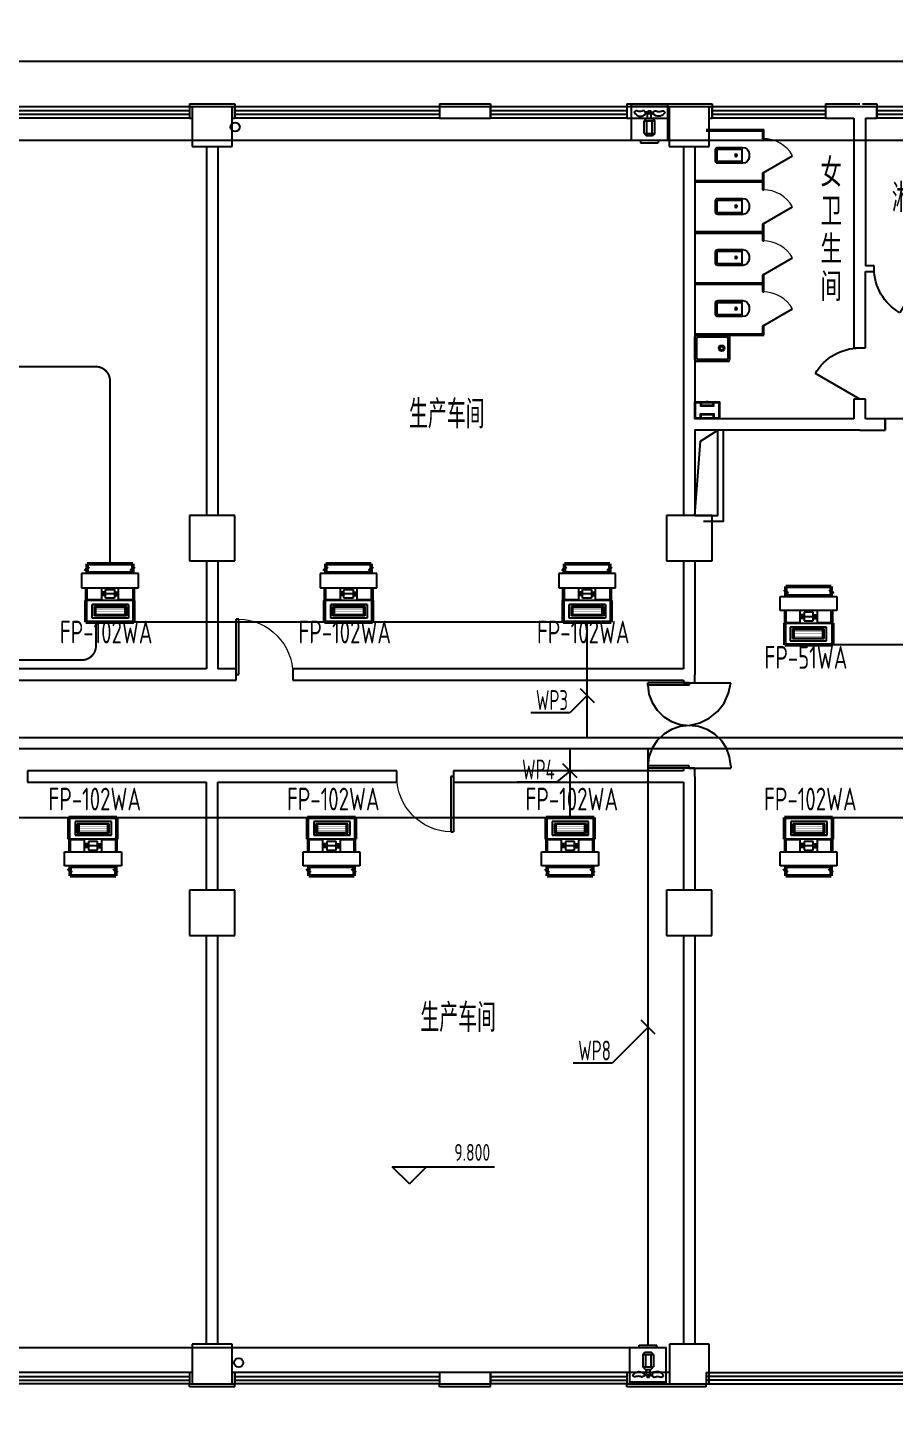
# Model space of a CAD drawing. Extents: x 2166032 to 5302137, y 581493 to 2416206.
# Drawn here: x 2344042 to 2359303, y 1106155 to 1130479 of the extents above; entities that cross this region are included whole.
import ezdxf

# ---------------------------------------------------------------- set-up
doc = ezdxf.new("R2010")
doc.units = 0
doc.header["$LTSCALE"] = 1000
doc.header["$MEASUREMENT"] = 0
doc.linetypes.add('DASH', pattern=[0.35, 0.25, -0.1])
doc.linetypes.add('DASHEDX2', pattern=[1.5, 1, -0.5])
for name, color, linetype in [('3T_WOOD', 21, 'Continuous'), ('ACS_FFG_FK', 7, 'Continuous'), ('CABLETRAY', 4, 'Continuous'), ('COLUMN', 2, 'Continuous'), ('DIM-照明', 3, 'Continuous'), ('DIM_ELEV', 3, 'Continuous'), ('LATRINE', 8, 'Continuous'), ('LVTRY', 8, 'Continuous'), ('PUB_TEXT', 7, 'Continuous'), ('STAIR', 8, 'Continuous'), ('SURFACE', 8, 'Continuous'), ('WALL', 8, 'Continuous'), ('WINDOW', 8, 'Continuous'), ('WIRE-照明', 1, 'Continuous'), ('厨卫', 8, 'Continuous'), ('屋面', 151, 'Continuous'), ('消防', 7, 'Continuous'), ('风机盘管', 7, 'Continuous')]:
    doc.layers.add(name, color=color, linetype=linetype)
doc.layers.add('ACS_KT_SB', color=130, linetype='Continuous', lineweight=13)
doc.layers.add('ACS_SFG_F2', color=6, linetype='Continuous', lineweight=50)
doc.styles.add('_HZTXT', font='！tssdeng.shx', dxfattribs={"width": 0.8, "bigfont": '！tssdchn.shx'})
doc.styles.add('_TCH_DIM', font='tssdeng.shx', dxfattribs={"bigfont": 'tssdchn.shx'})
doc.styles.add('_TEL_DIM', font='@tssdeng.shx', dxfattribs={"width": 0.8, "height": 3.5, "bigfont": '!tssdchn.shx'})
doc.styles.add('DIM_FONT', font='simplex_.ttf', dxfattribs={"width": 0.7})
doc.styles.add('HZ', font='！tssdeng.shx', dxfattribs={"bigfont": '！tssdchn.shx'})
doc.styles.add('TSSD_Dimension', font='Tssdeng.shx', dxfattribs={"width": 0.7, "bigfont": 'tssdchn.shx'})
doc.styles.add('TSSD_REIN', font='tssdeng.shx', dxfattribs={"width": 0.7, "bigfont": 'tssdchn.shx'})
doc.styles.add('zz-0', font='arial.ttf')

# ---------------------------------------------------------------- blocks, each defined once
blk = doc.blocks.new('$lvtry$00000200')
for p, q in [((-140, -40, 0), (-140, -480, 0)), ((-110, -40, 0), (-110, -470, 0)), ((100, 0, 0), (-100, 0, 0)), ((100, -30, 0), (-100, -30, 0)), ((110, -470, 0), (110, -40, 0)), ((140, -480, 0), (140, -40, 0)), ((140, -470, 0), (-140, -470, 0)), ((-30, -590, 0), (30, -590, 0))]:
    blk.add_line(p, q)
blk.add_circle((0, -359, 0), 20)
for centre, radius, start, end in [((-100, -40, 0), 40, 90, 180), ((-100, -40, 0), 10, 90, 180), ((100, -40, 0), 40, 0, 90), ((100, -40, 0), 10, 0, 90), ((-30, -480, 0), 110, 180, 270), ((30, -480, 0), 110, 270, 0)]:
    blk.add_arc(centre, radius, start, end)
blk.add_point((0, 0))
blk = doc.blocks.new('$TCHSYS$APDOOR2D')
blk.add_line((0.5, 0), (0, 0.866))
at = {"lineweight": 13}
blk.add_arc((0.5, 0), 1, 120, 180, dxfattribs=at)
blk = doc.blocks.new('$plan$00001091')
for p, q in [((-275, -410), (-275, -50)), ((-255, -30), (255, -30)), ((275, -50), (275, -410)), ((255, -430), (-255, -430))]:
    blk.add_line(p, q)
for points in [[(-275, 0, 0.414214), (-305, -30, 0.414214)], [(305, -30, 0.414214), (275, 0, 0.414214)], [(-305, -430, 0.414214), (-275, -460, 0.414214)], [(275, -460, 0.414214), (305, -430, 0.414214)]]:
    blk.add_lwpolyline(points, format="xyb")
for points in [[(-275, 0), (275, 0)], [(-305, -430), (-305, -30)], [(305, -30), (305, -430)], [(275, -460), (-275, -460)]]:
    blk.add_lwpolyline(points)
for radius in [50, 32.5]:
    blk.add_circle((165, -230), radius)
for centre, start, end in [((-255, -50), 90, 180), ((255, -50), 0, 90), ((-255, -410), 180, 270), ((255, -410), 270, 360)]:
    blk.add_arc(centre, 20, start, end)
at = {"style": 'zz-0'}
for tag in ['YSIZE', 'XSIZE']:
    blk.add_attdef(tag, (0, 0), '', height=0.5, dxfattribs=at)
blk = doc.blocks.new('cffd')
at = {"layer": '厨卫'}
for p, q in [((288, -44), (300, -44)), ((288, -256), (300, -256))]:
    blk.add_line(p, q, dxfattribs=at)
for points in [[(0, -365), (0, 65), (300, 65), (300, -365)], [(12, -353), (12, 53), (288, 53), (288, -353)]]:
    blk.add_lwpolyline(points, close=True, dxfattribs=at)
for points in [[(12, -272), (82, -272), (82, -29), (12, -29)], [(12, -262), (72, -262), (72, -39), (12, -39)], [(288, -261), (228, -261), (228, -39), (288, -39)], [(288, -251), (238, -251), (238, -49), (288, -49)]]:
    blk.add_lwpolyline(points, dxfattribs=at)
blk.add_lwpolyline([(290, -150, 0, 50, 0), (323, -150, 100, 100, 0)], format="xyseb", dxfattribs=at)
blk = doc.blocks.new('$SB61_1')
for p, q in [((-344, 91), (-380, 54)), ((-380, 54), (-380, -52)), ((-344, 91), (-134, 91)), ((-344, 91), (-344, -89)), ((-344, 43), (-134, 43)), ((-93, 50), (-134, 91)), ((-134, 91), (-134, -89)), ((-93, 50), (-93, -47)), ((-93, 32), (-10, 32)), ((-10, 66), (-10, -64)), ((-10, 66), (10, 66)), ((10, 16), (10, 66)), ((-344, -89), (-380, -52)), ((-344, -45), (-134, -45)), ((-344, -89), (-134, -89)), ((-93, -47), (-134, -89)), ((-93, -27), (-10, -27)), ((-10, -64), (10, -64)), ((10, -16), (10, -64))]:
    blk.add_line(p, q)
for points in [[(27, 198, 0.411372), (11, 254, 0.494273), (-35, 83, 0.741953), (33, 105, 0.098181), (27, 124, -0.171786), (27, 198)], [(31, -198, -0.313475), (12, -256, -0.472676), (-35, -80, -0.748081), (34, -102, -0.098181), (28, -121, 0.171786), (28, -196)]]:
    blk.add_lwpolyline(points, format="xyb")
blk.add_lwpolyline([(10, 16), (34, 16), (34, -16), (10, -16)], close=True)
for tag, p, height, style, width, flags in [('UNIT', (0, 0), 0.001, 'HZ', 0.7, 1), ('WHAT', (0, 0), 0.001, 'HZ', 0.7, 1), ('SPEC', (0, 0), 0.001, 'HZ', 0.7, 1), ('YSIZE', (34, -16), 0.15, 'DIM_FONT', 0.8, 9), ('XSIZE', (34, -16), 0.15, 'DIM_FONT', 0.8, 9)]:
    blk.add_attdef(tag, p, '', height=height, dxfattribs=dict(style=style, width=width, flags=flags))
blk = doc.blocks.new('A$C54D307B5')
at = {"layer": '消防'}
for p, q in [((0, -300), (0, 300)), ((0, 300), (640, 300)), ((165, 345), (475, 345)), ((165, 300), (165, 345)), ((475, 300), (475, 345)), ((640, -300), (640, 300)), ((0, -340), (0, -300)), ((0, -300), (640, -300)), ((0, -340), (640, -340)), ((640, -340), (640, -300))]:
    blk.add_line(p, q, dxfattribs=at)
at = {"layer": '风机盘管', "xscale": -1.057367996545509, "yscale": 1.057367996545509, "zscale": 1.0573679886336, "rotation": 90}
blk.add_blockref('$SB61_1', (321, -183), dxfattribs=at)
blk = doc.blocks.new('H-DTDFFS-20')
for p, q in [((-0.5, 0.5), (0.5, 0.5)), ((-0.5, -0.5), (-0.5, 0.5)), ((0.5, 0.5), (-0.5, 0.5)), ((0.5, 0.5), (0.5, -0.5)), ((-0.44, -0.34), (-0.44, 0.34)), ((-0.44, 0.34), (0.44, 0.34)), ((-0.4, 0.3), (0.4, 0.3)), ((-0.4, -0.3), (-0.4, 0.3)), ((0.4, 0.3), (0.4, -0.3)), ((0.44, 0.34), (0.44, -0.34)), ((0.44, -0.34), (-0.44, -0.34)), ((0.4, -0.3), (-0.4, -0.3)), ((0.5, -0.5), (-0.5, -0.5))]:
    blk.add_line(p, q)
at = {"const_width": 0.01}
for points in [[(-0.4, 0.162), (0.4, 0.162)], [(-0.4, 0), (0.4, 0)], [(-0.4, -0.162), (0.4, -0.162)]]:
    blk.add_lwpolyline(points, dxfattribs=at)
blk = doc.blocks.new('$DorLib2D$00000141')
at = {"color": 0}
for points in [[(-0.5, 0), (-0.5, 0.487)], [(-0.475, 0.487), (-0.5, 0.487)], [(-0.475, 0), (-0.475, 0.487)], [(-0.369, 0.473), (-0.475, 0.487)], [(0.475, 0.487), (0.369, 0.473)], [(0.475, 0), (0.475, 0.487)], [(0.475, 0.487), (0.5, 0.487)], [(0.5, 0), (0.5, 0.487)], [(-0.268, 0.435), (-0.369, 0.473)], [(-0.178, 0.377), (-0.268, 0.435)], [(-0.103, 0.3), (-0.178, 0.377)], [(0.178, 0.377), (0.103, 0.3)], [(0.268, 0.435), (0.178, 0.377)], [(0.369, 0.473), (0.268, 0.435)], [(-0.047, 0.208), (-0.103, 0.3)], [(-0.012, 0.107), (-0.047, 0.208)], [(0.047, 0.208), (0.012, 0.107)], [(0.103, 0.3), (0.047, 0.208)], [(0, 0), (-0.012, 0.107)], [(-0.012, -0.107), (0, 0)], [(0.012, 0.107), (0, 0)], [(-0.5, 0), (-0.475, 0)], [(0.5, 0), (0.475, 0)]]:
    blk.add_lwpolyline(points, dxfattribs=at)
at = {"color": 0, "linetype": 'DASHEDX2'}
for points in [[(0, 0), (0.03, -0.122), (0.086, -0.234), (0.165, -0.331), (0.264, -0.408), (0.378, -0.461), (0.5, -0.488)], [(-0.5, 0), (-0.5, -0.488)], [(-0.047, -0.208), (-0.012, -0.107)], [(0.5, 0), (0.5, -0.488)], [(-0.178, -0.377), (-0.103, -0.3)], [(-0.103, -0.3), (-0.047, -0.208)], [(-0.475, -0.487), (-0.369, -0.473)], [(-0.369, -0.473), (-0.268, -0.435)], [(-0.268, -0.435), (-0.178, -0.377)], [(-0.475, -0.488), (-0.5, -0.488)]]:
    blk.add_lwpolyline(points, dxfattribs=at)
blk = doc.blocks.new('$TCHSYS$WIN2D')
for p, q in [((-0.5, 0.5), (0.5, 0.5)), ((-0.5, 0.5), (-0.5, -0.5)), ((0.5, 0.5), (0.5, -0.5)), ((0.5, 0.16667), (-0.5, 0.16667)), ((0.5, -0.16667), (-0.5, -0.16667)), ((-0.5, -0.5), (0.5, -0.5))]:
    blk.add_line(p, q)
blk = doc.blocks.new('$TCHSYS$DOOR2D')
for p, q in [((0.45, 0.975), (0.5, 0.975)), ((0.45, 0), (0.45, 0.975)), ((0.5, 0), (0.5, 0.975)), ((0.5, 0), (0.45, 0))]:
    blk.add_line(p, q)
at = {"lineweight": 13}
blk.add_arc((0.475, 0), 0.975, 91.4693, 180, dxfattribs=at)
blk = doc.blocks.new('$DorLib2D$00000214')
at = {"color": 0}
blk.add_line((0.5, 0), (0, 0.866), dxfattribs=at)
blk.add_arc((0.5, 0), 1, 120, 180, dxfattribs=at)

msp = doc.modelspace()

# ---------------------------------------------------------------- linework, layer by layer
at = {"color": 0}
for p, q in [((2345921.8, 1120885.1), (2345061.8, 1120885.1)), ((2345091.8, 1120860.1), (2345091.8, 1120885.1)), ((2345891.8, 1120860.1), (2345891.8, 1120885.1)), ((2350121.8, 1120885.1), (2349261.8, 1120885.1)), ((2349291.8, 1120860.1), (2349291.8, 1120885.1)), ((2350091.8, 1120860.1), (2350091.8, 1120885.1)), ((2354321.8, 1120885.1), (2353461.8, 1120885.1)), ((2353491.8, 1120860.1), (2353491.8, 1120885.1)), ((2354291.8, 1120860.1), (2354291.8, 1120885.1)), ((2345991.8, 1120860.1), (2344991.8, 1120860.1)), ((2344991.8, 1120860.1), (2344991.8, 1120610.1)), ((2345991.8, 1120610.1), (2345991.8, 1120860.1)), ((2350191.8, 1120860.1), (2349191.8, 1120860.1)), ((2349191.8, 1120860.1), (2349191.8, 1120610.1)), ((2350191.8, 1120610.1), (2350191.8, 1120860.1)), ((2354391.8, 1120860.1), (2353391.8, 1120860.1)), ((2353391.8, 1120860.1), (2353391.8, 1120610.1)), ((2354391.8, 1120610.1), (2354391.8, 1120860.1)), ((2344991.8, 1120610.1), (2345991.8, 1120610.1)), ((2345066.8, 1120385.1), (2345066.8, 1120610.1)), ((2345916.8, 1120385.1), (2345066.8, 1120385.1)), ((2345091.8, 1120397.6), (2345091.8, 1120610.1)), ((2345341.8, 1120397.6), (2345091.8, 1120397.6)), ((2345341.8, 1120610.1), (2345341.8, 1120397.6)), ((2345411.8, 1120535.1), (2345341.8, 1120535.1)), ((2345641.8, 1120503.8), (2345341.8, 1120503.8)), ((2345411.8, 1120472.6), (2345341.8, 1120472.6)), ((2345411.8, 1120428.8), (2345411.8, 1120578.8)), ((2345411.8, 1120578.8), (2345571.8, 1120578.8)), ((2345571.8, 1120428.8), (2345411.8, 1120428.8)), ((2345571.8, 1120578.8), (2345571.8, 1120428.8)), ((2345571.8, 1120535.1), (2345641.8, 1120535.1)), ((2345571.8, 1120472.6), (2345641.8, 1120472.6)), ((2345641.8, 1120397.6), (2345641.8, 1120610.1)), ((2345891.8, 1120397.6), (2345641.8, 1120397.6)), ((2345891.8, 1120610.1), (2345891.8, 1120397.6)), ((2345916.8, 1120610.1), (2345916.8, 1120385.1)), ((2349191.8, 1120610.1), (2350191.8, 1120610.1)), ((2349266.8, 1120385.1), (2349266.8, 1120610.1)), ((2350116.8, 1120385.1), (2349266.8, 1120385.1)), ((2349291.8, 1120397.6), (2349291.8, 1120610.1)), ((2349541.8, 1120397.6), (2349291.8, 1120397.6)), ((2349541.8, 1120610.1), (2349541.8, 1120397.6)), ((2349611.8, 1120535.1), (2349541.8, 1120535.1)), ((2349841.8, 1120503.8), (2349541.8, 1120503.8)), ((2349611.8, 1120472.6), (2349541.8, 1120472.6)), ((2349611.8, 1120428.8), (2349611.8, 1120578.8)), ((2349611.8, 1120578.8), (2349771.8, 1120578.8)), ((2349771.8, 1120428.8), (2349611.8, 1120428.8)), ((2349771.8, 1120578.8), (2349771.8, 1120428.8)), ((2349771.8, 1120535.1), (2349841.8, 1120535.1)), ((2349771.8, 1120472.6), (2349841.8, 1120472.6)), ((2349841.8, 1120397.6), (2349841.8, 1120610.1)), ((2350091.8, 1120397.6), (2349841.8, 1120397.6)), ((2350091.8, 1120610.1), (2350091.8, 1120397.6)), ((2350116.8, 1120610.1), (2350116.8, 1120385.1)), ((2353391.8, 1120610.1), (2354391.8, 1120610.1)), ((2353466.8, 1120385.1), (2353466.8, 1120610.1)), ((2354316.8, 1120385.1), (2353466.8, 1120385.1)), ((2353491.8, 1120397.6), (2353491.8, 1120610.1)), ((2353741.8, 1120397.6), (2353491.8, 1120397.6)), ((2353741.8, 1120610.1), (2353741.8, 1120397.6)), ((2353811.8, 1120535.1), (2353741.8, 1120535.1)), ((2354041.8, 1120503.8), (2353741.8, 1120503.8)), ((2353811.8, 1120472.6), (2353741.8, 1120472.6)), ((2353811.8, 1120428.8), (2353811.8, 1120578.8)), ((2353811.8, 1120578.8), (2353971.8, 1120578.8)), ((2353971.8, 1120428.8), (2353811.8, 1120428.8)), ((2353971.8, 1120578.8), (2353971.8, 1120428.8)), ((2353971.8, 1120535.1), (2354041.8, 1120535.1)), ((2353971.8, 1120472.6), (2354041.8, 1120472.6)), ((2354041.8, 1120397.6), (2354041.8, 1120610.1)), ((2354291.8, 1120397.6), (2354041.8, 1120397.6)), ((2354291.8, 1120610.1), (2354291.8, 1120397.6)), ((2354316.8, 1120610.1), (2354316.8, 1120385.1)), ((2357291.8, 1120459.9), (2358291.8, 1120459.9)), ((2357291.8, 1120209.9), (2357291.8, 1120459.9)), ((2357361.8, 1120484.9), (2358221.8, 1120484.9)), ((2357391.8, 1120459.9), (2357391.8, 1120484.9)), ((2358191.8, 1120459.9), (2358191.8, 1120484.9)), ((2358291.8, 1120459.9), (2358291.8, 1120209.9)), ((2358291.8, 1120209.9), (2357291.8, 1120209.9)), ((2357366.8, 1120209.9), (2357366.8, 1119984.9)), ((2357391.8, 1120209.9), (2357391.8, 1119997.4)), ((2357641.8, 1119997.4), (2357641.8, 1120209.9)), ((2357711.8, 1120178.6), (2357711.8, 1120028.6)), ((2357871.8, 1120178.6), (2357711.8, 1120178.6)), ((2357871.8, 1120028.6), (2357871.8, 1120178.6)), ((2357941.8, 1120209.9), (2357941.8, 1119997.4)), ((2358191.8, 1119997.4), (2358191.8, 1120209.9)), ((2358216.8, 1119984.9), (2358216.8, 1120209.9)), ((2357366.8, 1119984.9), (2358216.8, 1119984.9)), ((2357391.8, 1119997.4), (2357641.8, 1119997.4)), ((2357711.8, 1120134.9), (2357641.8, 1120134.9)), ((2357641.8, 1120103.6), (2357941.8, 1120103.6)), ((2357711.8, 1120072.4), (2357641.8, 1120072.4)), ((2357711.8, 1120028.6), (2357871.8, 1120028.6)), ((2357871.8, 1120134.9), (2357941.8, 1120134.9)), ((2357871.8, 1120072.4), (2357941.8, 1120072.4)), ((2357941.8, 1119997.4), (2358191.8, 1119997.4)), ((2345616.8, 1116185.1), (2344766.8, 1116185.1)), ((2344766.8, 1116185.1), (2344766.8, 1115960.1)), ((2345041.8, 1116172.6), (2344791.8, 1116172.6)), ((2344791.8, 1116172.6), (2344791.8, 1115960.1)), ((2345041.8, 1115960.1), (2345041.8, 1116172.6)), ((2345111.8, 1116097.6), (2345041.8, 1116097.6)), ((2345341.8, 1116066.3), (2345041.8, 1116066.3)), ((2345111.8, 1116035.1), (2345041.8, 1116035.1)), ((2345111.8, 1116141.3), (2345111.8, 1115991.3)), ((2345271.8, 1116141.3), (2345111.8, 1116141.3)), ((2345271.8, 1115991.3), (2345271.8, 1116141.3)), ((2345271.8, 1116097.6), (2345341.8, 1116097.6)), ((2345271.8, 1116035.1), (2345341.8, 1116035.1)), ((2345591.8, 1116172.6), (2345341.8, 1116172.6)), ((2345341.8, 1116172.6), (2345341.8, 1115960.1)), ((2345591.8, 1115960.1), (2345591.8, 1116172.6)), ((2345616.8, 1115960.1), (2345616.8, 1116185.1)), ((2349816.8, 1116185.1), (2348966.8, 1116185.1)), ((2348966.8, 1116185.1), (2348966.8, 1115960.1)), ((2349241.8, 1116172.6), (2348991.8, 1116172.6)), ((2348991.8, 1116172.6), (2348991.8, 1115960.1)), ((2349241.8, 1115960.1), (2349241.8, 1116172.6)), ((2349311.8, 1116097.6), (2349241.8, 1116097.6)), ((2349541.8, 1116066.3), (2349241.8, 1116066.3)), ((2349311.8, 1116035.1), (2349241.8, 1116035.1)), ((2349311.8, 1116141.3), (2349311.8, 1115991.3)), ((2349471.8, 1116141.3), (2349311.8, 1116141.3)), ((2349471.8, 1115991.3), (2349471.8, 1116141.3)), ((2349471.8, 1116097.6), (2349541.8, 1116097.6)), ((2349471.8, 1116035.1), (2349541.8, 1116035.1)), ((2349791.8, 1116172.6), (2349541.8, 1116172.6)), ((2349541.8, 1116172.6), (2349541.8, 1115960.1)), ((2349791.8, 1115960.1), (2349791.8, 1116172.6)), ((2349816.8, 1115960.1), (2349816.8, 1116185.1)), ((2354016.8, 1116185.1), (2353166.8, 1116185.1)), ((2353166.8, 1116185.1), (2353166.8, 1115960.1)), ((2353441.8, 1116172.6), (2353191.8, 1116172.6)), ((2353191.8, 1116172.6), (2353191.8, 1115960.1)), ((2353441.8, 1115960.1), (2353441.8, 1116172.6)), ((2353511.8, 1116097.6), (2353441.8, 1116097.6)), ((2353741.8, 1116066.3), (2353441.8, 1116066.3)), ((2353511.8, 1116035.1), (2353441.8, 1116035.1)), ((2353511.8, 1116141.3), (2353511.8, 1115991.3)), ((2353671.8, 1116141.3), (2353511.8, 1116141.3)), ((2353671.8, 1115991.3), (2353671.8, 1116141.3)), ((2353671.8, 1116097.6), (2353741.8, 1116097.6)), ((2353671.8, 1116035.1), (2353741.8, 1116035.1)), ((2353991.8, 1116172.6), (2353741.8, 1116172.6)), ((2353741.8, 1116172.6), (2353741.8, 1115960.1)), ((2353991.8, 1115960.1), (2353991.8, 1116172.6)), ((2354016.8, 1115960.1), (2354016.8, 1116185.1)), ((2358216.8, 1116184.9), (2357366.8, 1116184.9)), ((2357366.8, 1116184.9), (2357366.8, 1115959.9)), ((2357641.8, 1116172.4), (2357391.8, 1116172.4)), ((2357391.8, 1116172.4), (2357391.8, 1115959.9)), ((2357641.8, 1115959.9), (2357641.8, 1116172.4)), ((2357711.8, 1116097.4), (2357641.8, 1116097.4)), ((2357941.8, 1116066.1), (2357641.8, 1116066.1)), ((2357711.8, 1116034.9), (2357641.8, 1116034.9)), ((2357711.8, 1116141.1), (2357711.8, 1115991.1)), ((2357871.8, 1116141.1), (2357711.8, 1116141.1)), ((2357871.8, 1115991.1), (2357871.8, 1116141.1)), ((2357871.8, 1116097.4), (2357941.8, 1116097.4)), ((2357871.8, 1116034.9), (2357941.8, 1116034.9)), ((2358191.8, 1116172.4), (2357941.8, 1116172.4)), ((2357941.8, 1116172.4), (2357941.8, 1115959.9)), ((2358191.8, 1115959.9), (2358191.8, 1116172.4)), ((2358216.8, 1115959.9), (2358216.8, 1116184.9)), ((2344691.8, 1115960.1), (2345691.8, 1115960.1)), ((2344691.8, 1115710.1), (2344691.8, 1115960.1)), ((2345111.8, 1115991.3), (2345271.8, 1115991.3)), ((2345691.8, 1115960.1), (2345691.8, 1115710.1)), ((2348891.8, 1115960.1), (2349891.8, 1115960.1)), ((2348891.8, 1115710.1), (2348891.8, 1115960.1)), ((2349311.8, 1115991.3), (2349471.8, 1115991.3)), ((2349891.8, 1115960.1), (2349891.8, 1115710.1)), ((2353091.8, 1115960.1), (2354091.8, 1115960.1)), ((2353091.8, 1115710.1), (2353091.8, 1115960.1)), ((2353511.8, 1115991.3), (2353671.8, 1115991.3)), ((2354091.8, 1115960.1), (2354091.8, 1115710.1)), ((2357291.8, 1115959.9), (2358291.8, 1115959.9)), ((2357291.8, 1115709.9), (2357291.8, 1115959.9)), ((2357711.8, 1115991.1), (2357871.8, 1115991.1)), ((2358291.8, 1115959.9), (2358291.8, 1115709.9)), ((2345691.8, 1115710.1), (2344691.8, 1115710.1)), ((2345621.8, 1115685.1), (2344761.8, 1115685.1)), ((2344791.8, 1115710.1), (2344791.8, 1115685.1)), ((2345591.8, 1115710.1), (2345591.8, 1115685.1)), ((2349891.8, 1115710.1), (2348891.8, 1115710.1)), ((2349821.8, 1115685.1), (2348961.8, 1115685.1)), ((2348991.8, 1115710.1), (2348991.8, 1115685.1)), ((2349791.8, 1115710.1), (2349791.8, 1115685.1)), ((2354091.8, 1115710.1), (2353091.8, 1115710.1)), ((2354021.8, 1115685.1), (2353161.8, 1115685.1)), ((2353191.8, 1115710.1), (2353191.8, 1115685.1)), ((2353991.8, 1115710.1), (2353991.8, 1115685.1)), ((2358291.8, 1115709.9), (2357291.8, 1115709.9)), ((2358221.8, 1115684.9), (2357361.8, 1115684.9)), ((2357391.8, 1115709.9), (2357391.8, 1115684.9)), ((2358191.8, 1115709.9), (2358191.8, 1115684.9))]:
    msp.add_line(p, q, dxfattribs=at)
msp.add_circle((2604640.5, 1020101.3), 438608.5)
at = {"layer": '3T_WOOD'}
msp.add_lwpolyline([(2355791.8, 1121885.1), (2355890.1, 1123196.6), (2356191.8, 1123385.1)], dxfattribs=at)
at = {"layer": 'ACS_SFG_F2'}
for p, q in [((2345057.2, 1120906.3), (2345115.2, 1120983.4)), ((2345091.8, 1120930.9), (2345057.2, 1120906.3)), ((2345891.8, 1121035.1), (2345091.8, 1121035.1)), ((2345092.3, 1120972.9), (2345091.8, 1121035.1)), ((2345091.8, 1120885.1), (2345091.8, 1120930.9)), ((2345115.2, 1120983.4), (2345092.3, 1120972.9)), ((2345857.2, 1120906.3), (2345915.2, 1120983.4)), ((2345891.8, 1120930.9), (2345857.2, 1120906.3)), ((2345892.3, 1120972.9), (2345891.8, 1121035.1)), ((2345891.8, 1120885.1), (2345891.8, 1120930.9)), ((2345915.2, 1120983.4), (2345892.3, 1120972.9)), ((2349257.2, 1120906.3), (2349315.2, 1120983.4)), ((2349291.8, 1120930.9), (2349257.2, 1120906.3)), ((2350091.8, 1121035.1), (2349291.8, 1121035.1)), ((2349292.3, 1120972.9), (2349291.8, 1121035.1)), ((2349291.8, 1120885.1), (2349291.8, 1120930.9)), ((2349315.2, 1120983.4), (2349292.3, 1120972.9)), ((2350057.2, 1120906.3), (2350115.2, 1120983.4)), ((2350091.8, 1120930.9), (2350057.2, 1120906.3)), ((2350092.3, 1120972.9), (2350091.8, 1121035.1)), ((2350091.8, 1120885.1), (2350091.8, 1120930.9)), ((2350115.2, 1120983.4), (2350092.3, 1120972.9)), ((2353457.2, 1120906.3), (2353515.2, 1120983.4)), ((2353491.8, 1120930.9), (2353457.2, 1120906.3)), ((2354291.8, 1121035.1), (2353491.8, 1121035.1)), ((2353492.3, 1120972.9), (2353491.8, 1121035.1)), ((2353491.8, 1120885.1), (2353491.8, 1120930.9)), ((2353515.2, 1120983.4), (2353492.3, 1120972.9)), ((2354257.2, 1120906.3), (2354315.2, 1120983.4)), ((2354291.8, 1120930.9), (2354257.2, 1120906.3)), ((2354292.3, 1120972.9), (2354291.8, 1121035.1)), ((2354291.8, 1120885.1), (2354291.8, 1120930.9)), ((2354315.2, 1120983.4), (2354292.3, 1120972.9)), ((2357391.2, 1120572.7), (2357391.8, 1120634.9)), ((2358191.8, 1120634.9), (2357391.8, 1120634.9)), ((2358191.2, 1120572.7), (2358191.8, 1120634.9)), ((2345069.2, 1120006.8), (2345069.2, 1120385.1)), ((2345914.3, 1120006.8), (2345914.3, 1120385.1)), ((2349269.2, 1120006.8), (2349269.2, 1120385.1)), ((2350114.3, 1120006.8), (2350114.3, 1120385.1)), ((2353469.2, 1120006.8), (2353469.2, 1120385.1)), ((2354314.3, 1120006.8), (2354314.3, 1120385.1)), ((2357426.3, 1120506.1), (2357368.4, 1120583.2)), ((2357368.4, 1120583.2), (2357391.2, 1120572.7)), ((2357391.8, 1120484.9), (2357391.8, 1120530.7)), ((2357391.8, 1120530.7), (2357426.3, 1120506.1)), ((2358226.3, 1120506.1), (2358168.4, 1120583.2)), ((2358168.4, 1120583.2), (2358191.2, 1120572.7)), ((2358191.8, 1120484.9), (2358191.8, 1120530.7)), ((2358191.8, 1120530.7), (2358226.3, 1120506.1)), ((2345914.3, 1120006.8), (2345069.2, 1120006.8)), ((2350114.3, 1120006.8), (2349269.2, 1120006.8)), ((2354314.3, 1120006.8), (2353469.2, 1120006.8)), ((2357371.7, 1119606.5), (2357371.7, 1119984.9)), ((2358216.8, 1119606.5), (2358216.8, 1119984.9)), ((2357371.7, 1119606.5), (2358216.8, 1119606.6)), ((2345614.3, 1116563.4), (2344769.2, 1116563.4)), ((2344769.2, 1116563.4), (2344769.2, 1116185.1)), ((2345614.3, 1116563.4), (2345614.3, 1116185.1)), ((2349814.3, 1116563.4), (2348969.2, 1116563.4)), ((2348969.2, 1116563.4), (2348969.2, 1116185.1)), ((2349814.3, 1116563.4), (2349814.3, 1116185.1)), ((2354014.3, 1116563.4), (2353169.2, 1116563.4)), ((2353169.2, 1116563.4), (2353169.2, 1116185.1)), ((2354014.3, 1116563.4), (2354014.3, 1116185.1)), ((2358214.3, 1116563.2), (2357369.2, 1116563.2)), ((2357369.2, 1116563.2), (2357369.2, 1116184.9)), ((2358214.3, 1116563.2), (2358214.3, 1116184.9)), ((2344791.8, 1115639.2), (2344757.2, 1115663.9)), ((2344757.2, 1115663.9), (2344815.2, 1115586.7)), ((2344791.8, 1115685.1), (2344791.8, 1115639.2)), ((2344792.3, 1115597.2), (2344791.8, 1115535.1)), ((2345591.8, 1115535.1), (2344791.8, 1115535.1)), ((2344815.2, 1115586.7), (2344792.3, 1115597.2)), ((2345591.8, 1115639.2), (2345557.2, 1115663.9)), ((2345557.2, 1115663.9), (2345615.2, 1115586.7)), ((2345591.8, 1115685.1), (2345591.8, 1115639.2)), ((2345592.3, 1115597.2), (2345591.8, 1115535.1)), ((2345615.2, 1115586.7), (2345592.3, 1115597.2)), ((2348991.8, 1115639.2), (2348957.2, 1115663.9)), ((2348957.2, 1115663.9), (2349015.2, 1115586.7)), ((2348991.8, 1115685.1), (2348991.8, 1115639.2)), ((2348992.3, 1115597.2), (2348991.8, 1115535.1)), ((2349791.8, 1115535.1), (2348991.8, 1115535.1)), ((2349015.2, 1115586.7), (2348992.3, 1115597.2)), ((2349791.8, 1115639.2), (2349757.2, 1115663.9)), ((2349757.2, 1115663.9), (2349815.2, 1115586.7)), ((2349791.8, 1115685.1), (2349791.8, 1115639.2)), ((2349792.3, 1115597.2), (2349791.8, 1115535.1)), ((2349815.2, 1115586.7), (2349792.3, 1115597.2)), ((2353191.8, 1115639.2), (2353157.2, 1115663.9)), ((2353157.2, 1115663.9), (2353215.2, 1115586.7)), ((2353191.8, 1115685.1), (2353191.8, 1115639.2)), ((2353192.3, 1115597.2), (2353191.8, 1115535.1)), ((2353991.8, 1115535.1), (2353191.8, 1115535.1)), ((2353215.2, 1115586.7), (2353192.3, 1115597.2)), ((2353991.8, 1115639.2), (2353957.2, 1115663.9)), ((2353957.2, 1115663.9), (2354015.2, 1115586.7)), ((2353991.8, 1115685.1), (2353991.8, 1115639.2)), ((2353992.3, 1115597.2), (2353991.8, 1115535.1)), ((2354015.2, 1115586.7), (2353992.3, 1115597.2)), ((2357391.8, 1115639), (2357357.2, 1115663.7)), ((2357357.2, 1115663.7), (2357415.2, 1115586.5)), ((2357391.8, 1115684.9), (2357391.8, 1115639)), ((2357392.3, 1115597.1), (2357391.8, 1115534.9)), ((2358191.8, 1115534.9), (2357391.8, 1115534.9)), ((2357415.2, 1115586.5), (2357392.3, 1115597.1)), ((2358191.8, 1115639), (2358157.2, 1115663.7)), ((2358157.2, 1115663.7), (2358215.2, 1115586.5)), ((2358191.8, 1115684.9), (2358191.8, 1115639)), ((2358192.3, 1115597.1), (2358191.8, 1115534.9)), ((2358215.2, 1115586.5), (2358192.3, 1115597.1))]:
    msp.add_line(p, q, dxfattribs=at)
at = {"layer": 'CABLETRAY'}
for p, q in [((2341639.1, 1117972.1), (2378205.9, 1117972.1)), ((2378205.9, 1117772.1), (2341639.1, 1117772.1))]:
    msp.add_line(p, q, dxfattribs=at)
at = {"layer": 'COLUMN'}
for p, q in [((2347640.2, 1129085.1), (2346940.2, 1129085.1)), ((2346940.2, 1129085.1), (2346940.2, 1128385.1)), ((2347640.2, 1128385.1), (2347640.2, 1129085.1)), ((2356040.2, 1129085.1), (2355340.2, 1129085.1)), ((2355340.2, 1129085.1), (2355340.2, 1128385.1)), ((2356040.2, 1128385.1), (2356040.2, 1129085.1)), ((2346940.2, 1128385.1), (2347640.2, 1128385.1)), ((2355340.2, 1128385.1), (2356040.2, 1128385.1)), ((2347691.8, 1121885.1), (2346891.8, 1121885.1)), ((2346891.8, 1121885.1), (2346891.8, 1121085.1)), ((2347691.8, 1121085.1), (2347691.8, 1121885.1)), ((2356091.8, 1121885.1), (2355291.8, 1121885.1)), ((2355291.8, 1121885.1), (2355291.8, 1121085.1)), ((2356091.8, 1121085.1), (2356091.8, 1121885.1)), ((2346891.8, 1121085.1), (2347691.8, 1121085.1)), ((2355291.8, 1121085.1), (2356091.8, 1121085.1)), ((2347690.2, 1115285.1), (2346890.2, 1115285.1)), ((2346890.2, 1115285.1), (2346890.2, 1114485.1)), ((2347690.2, 1114485.1), (2347690.2, 1115285.1)), ((2356090.2, 1115285.1), (2355290.2, 1115285.1)), ((2355290.2, 1115285.1), (2355290.2, 1114485.1)), ((2356090.2, 1114485.1), (2356090.2, 1115285.1)), ((2346890.2, 1114485.1), (2347690.2, 1114485.1)), ((2355290.2, 1114485.1), (2356090.2, 1114485.1)), ((2347641.5, 1107285.2), (2346941.5, 1107285.2)), ((2346941.5, 1107285.2), (2346941.5, 1106585.2)), ((2347641.5, 1106585.2), (2347641.5, 1107285.2)), ((2356041.5, 1107285.2), (2355341.5, 1107285.2)), ((2355341.5, 1107285.2), (2355341.5, 1106585.2)), ((2356041.5, 1106585.2), (2356041.5, 1107285.2)), ((2346941.5, 1106585.2), (2347641.5, 1106585.2)), ((2355341.5, 1106585.2), (2356041.5, 1106585.2))]:
    msp.add_line(p, q, dxfattribs=at)
at = {"layer": 'DIM-照明'}
for p, q in [((2353768, 1118836.5), (2354015.5, 1118589)), ((2353715.5, 1117261.3), (2353468, 1117508.8)), ((2355090.2, 1112745.5), (2354842.7, 1112993))]:
    msp.add_line(p, q, dxfattribs=at)
for points in [[(2353891.8, 1118712.7), (2353587, 1118407.9)], [(2353587, 1118407.9), (2352903.7, 1118407.9)], [(2353591.8, 1117385.1), (2353352, 1117185.1)], [(2353352, 1117185.1), (2352660, 1117185.1)], [(2354966.5, 1112869.3), (2354331.5, 1112234.3)], [(2354331.5, 1112234.3), (2353648.2, 1112234.3)]]:
    msp.add_lwpolyline(points, dxfattribs=at)
at = {"layer": 'DIM_ELEV'}
for p, q in [((2350762.5, 1110110.6), (2350462.5, 1110410.6)), ((2350462.5, 1110410.6), (2352262.5, 1110410.6)), ((2350762.5, 1110110.6), (2351062.5, 1110410.6))]:
    msp.add_line(p, q, dxfattribs=at)
at = {"layer": 'LATRINE'}
for p, q in [((2355991.8, 1128685.1), (2357004.3, 1128685.1)), ((2355991.8, 1128660.1), (2356979.3, 1128660.1)), ((2356979.3, 1128660.1), (2356979.3, 1128522.6)), ((2357004.3, 1128522.6), (2357004.3, 1128685.1)), ((2356979.3, 1128522.6), (2357004.3, 1128522.6)), ((2357004.3, 1127922.6), (2356979.3, 1127922.6)), ((2356979.3, 1127922.6), (2356979.3, 1127785.1)), ((2357004.3, 1127772.6), (2357004.3, 1127922.6)), ((2355791.8, 1127785.1), (2356979.3, 1127785.1)), ((2355791.8, 1127760.1), (2356979.3, 1127760.1)), ((2356979.3, 1127760.1), (2356979.3, 1127622.6)), ((2357004.3, 1127622.6), (2357004.3, 1127772.6)), ((2356979.3, 1127622.6), (2357004.3, 1127622.6)), ((2357004.3, 1127022.6), (2356979.3, 1127022.6)), ((2356979.3, 1127022.6), (2356979.3, 1126885.1)), ((2357004.3, 1126872.6), (2357004.3, 1127022.6)), ((2355791.8, 1126885.1), (2356979.3, 1126885.1)), ((2355791.8, 1126860.1), (2356979.3, 1126860.1)), ((2356979.3, 1126860.1), (2356979.3, 1126722.6)), ((2356979.3, 1126722.6), (2357004.3, 1126722.6)), ((2357004.3, 1126722.6), (2357004.3, 1126872.6)), ((2355791.8, 1125985.1), (2356979.3, 1125985.1)), ((2357004.3, 1126122.6), (2356979.3, 1126122.6)), ((2356979.3, 1126122.6), (2356979.3, 1125985.1)), ((2357004.3, 1125972.6), (2357004.3, 1126122.6)), ((2355791.8, 1125960.1), (2356979.3, 1125960.1)), ((2356979.3, 1125960.1), (2356979.3, 1125822.6)), ((2356979.3, 1125822.6), (2357004.3, 1125822.6)), ((2357004.3, 1125822.6), (2357004.3, 1125972.6)), ((2355791.8, 1125085.1), (2356979.3, 1125085.1)), ((2355791.8, 1125060.1), (2357004.3, 1125060.1)), ((2357004.3, 1125222.6), (2356979.3, 1125222.6)), ((2356979.3, 1125222.6), (2356979.3, 1125085.1)), ((2357004.3, 1125060.1), (2357004.3, 1125222.6))]:
    msp.add_line(p, q, dxfattribs=at)
at = {"layer": 'STAIR'}
msp.add_line((2336191.8, 1129885.1), (2380591.8, 1129885.1), dxfattribs=at)
at = {"layer": 'SURFACE'}
for p, q in [((2346891.8, 1129135.1), (2346891.8, 1129085.1)), ((2346891.8, 1129135.1), (2347291.8, 1129135.1)), ((2347291.8, 1129135.1), (2347691.8, 1129135.1)), ((2347691.8, 1129135.1), (2347691.8, 1129085.1)), ((2351291.8, 1129135.1), (2351291.8, 1129085.1)), ((2351291.8, 1129135.1), (2352191.8, 1129135.1)), ((2352191.8, 1129135.1), (2352191.8, 1129085.1)), ((2354591.8, 1129135.1), (2354591.8, 1129085.1)), ((2354591.8, 1129135.1), (2355640.2, 1129135.1)), ((2355640.2, 1129135.1), (2356091.8, 1129135.1)), ((2356091.8, 1129135.1), (2356091.8, 1129085.1)), ((2358091.8, 1129135.1), (2358091.8, 1129085.1)), ((2358091.8, 1129135.1), (2358691.8, 1129135.1)), ((2358741.8, 1129135.1), (2358991.3, 1129135.1)), ((2358991.3, 1129135.1), (2358991.3, 1129085.1)), ((2346891.5, 1106535.1), (2346891.5, 1106585.1)), ((2347316.6, 1106535.1), (2346891.5, 1106535.1)), ((2347691.5, 1106535.1), (2347316.6, 1106535.1)), ((2347691.5, 1106535.1), (2347691.5, 1106585.1)), ((2351291.5, 1106535.1), (2351291.5, 1106585.1)), ((2352191.5, 1106535.1), (2351291.5, 1106535.1)), ((2352191.5, 1106535.1), (2352191.5, 1106585.1)), ((2354591.5, 1106535.1), (2354591.5, 1106585.1)), ((2355691.8, 1106535.1), (2354591.5, 1106535.1)), ((2355991.5, 1106535.1), (2355691.8, 1106535.1)), ((2355991.5, 1106535.1), (2355991.5, 1106585.1))]:
    msp.add_line(p, q, dxfattribs=at)
at = {"layer": 'WALL'}
for p, q in [((2346940.2, 1129085.1), (2346891.8, 1129085.1)), ((2346891.8, 1129085.1), (2346891.8, 1128885.1)), ((2347691.8, 1129085.1), (2347640.2, 1129085.1)), ((2347691.8, 1128885.1), (2347691.8, 1129085.1)), ((2352191.8, 1129085.1), (2351291.8, 1129085.1)), ((2351291.8, 1129085.1), (2351291.8, 1128885.1)), ((2352191.8, 1128885.1), (2352191.8, 1129085.1)), ((2355340.2, 1129085.1), (2354591.8, 1129085.1)), ((2354591.8, 1129085.1), (2354591.8, 1128885.1)), ((2356091.8, 1129085.1), (2356040.2, 1129085.1)), ((2356091.8, 1128885.1), (2356091.8, 1129085.1)), ((2358691.8, 1129085.1), (2358091.8, 1129085.1)), ((2358091.8, 1129085.1), (2358091.8, 1128885.1)), ((2358991.3, 1129085.1), (2358691.8, 1129085.1)), ((2358991.3, 1128885.1), (2358991.3, 1129085.1)), ((2346891.8, 1128885.1), (2346940.2, 1128885.1)), ((2347640.2, 1128885.1), (2347691.8, 1128885.1)), ((2351291.8, 1128885.1), (2352191.8, 1128885.1)), ((2354591.8, 1128885.1), (2355340.2, 1128885.1)), ((2356040.2, 1128885.1), (2356091.8, 1128885.1)), ((2358091.8, 1128885.1), (2358591.8, 1128885.1)), ((2358591.8, 1128885.1), (2358591.8, 1126235.1)), ((2358791.8, 1128885.1), (2358791.8, 1126285.1)), ((2358791.8, 1128885.1), (2358991.3, 1128885.1)), ((2347191.8, 1128385.1), (2347191.8, 1121885.1)), ((2347391.8, 1128385.1), (2347391.8, 1121885.1)), ((2355591.8, 1128385.1), (2355591.8, 1123485.1)), ((2355791.8, 1128385.1), (2355791.8, 1123585.1)), ((2358591.8, 1126235.1), (2358591.8, 1124835.1)), ((2358946.4, 1126285.1), (2358791.8, 1126285.1)), ((2358946.4, 1126185.1), (2358946.4, 1126285.1)), ((2358791.8, 1124835.1), (2358791.8, 1126185.1)), ((2358791.8, 1126185.1), (2358946.4, 1126185.1)), ((2358591.8, 1124835.1), (2358791.8, 1124835.1)), ((2358791.8, 1123935.1), (2358591.8, 1123935.1)), ((2358591.8, 1123935.1), (2358591.8, 1123585.1)), ((2358791.8, 1123585.1), (2358791.8, 1123935.1)), ((2358591.8, 1123585.1), (2355791.8, 1123585.1)), ((2359141.8, 1123585.1), (2358791.8, 1123585.1)), ((2359141.8, 1123385.1), (2359141.8, 1123585.1)), ((2355591.8, 1123485.1), (2355591.8, 1121885.1)), ((2358691.8, 1123385.1), (2355791.8, 1123385.1)), ((2355791.8, 1123385.1), (2355791.8, 1121885.1)), ((2358691.8, 1123385.1), (2359141.8, 1123385.1)), ((2347191.8, 1121085.1), (2347191.8, 1119185.1)), ((2347391.8, 1121085.1), (2347391.8, 1119185.1)), ((2355591.8, 1121085.1), (2355591.8, 1119185.1)), ((2355791.8, 1121085.1), (2355791.8, 1119085.1)), ((2347191.8, 1119185.1), (2342941.8, 1119185.1)), ((2347711.8, 1119185.1), (2347391.8, 1119185.1)), ((2347711.8, 1118985.1), (2347711.8, 1119185.1)), ((2355591.8, 1119185.1), (2348711.8, 1119185.1)), ((2348711.8, 1119185.1), (2348711.8, 1118985.1)), ((2342941.8, 1118985.1), (2347291.8, 1118985.1)), ((2347291.8, 1118985.1), (2347711.8, 1118985.1)), ((2348711.8, 1118985.1), (2355591.8, 1118985.1)), ((2355591.8, 1118985.1), (2355591.8, 1118935.1)), ((2355591.8, 1118935.1), (2355791.8, 1118935.1)), ((2355791.8, 1118935.1), (2355791.8, 1119085.1)), ((2347291.8, 1117385.1), (2344041.5, 1117385.1)), ((2344041.5, 1117385.1), (2344041.5, 1117185.1)), ((2350542, 1117385.1), (2347291.8, 1117385.1)), ((2350542, 1117185.1), (2350542, 1117385.1)), ((2355591.8, 1117385.1), (2351542, 1117385.1)), ((2351542, 1117385.1), (2351542, 1117185.1)), ((2355791.8, 1117435.1), (2355591.8, 1117435.1)), ((2355591.8, 1117435.1), (2355591.8, 1117385.1)), ((2355791.8, 1117285.1), (2355791.8, 1117435.1)), ((2355791.8, 1117285.1), (2355791.8, 1115285.1)), ((2344041.5, 1117185.1), (2347191.8, 1117185.1)), ((2347191.8, 1115285.1), (2347191.8, 1117185.1)), ((2347391.8, 1117185.1), (2350542, 1117185.1)), ((2347391.8, 1115285.1), (2347391.8, 1117185.1)), ((2351542, 1117185.1), (2355591.8, 1117185.1)), ((2355591.8, 1117185.1), (2355591.8, 1115285.1)), ((2347191.8, 1107285.2), (2347191.8, 1114485.1)), ((2347391.8, 1107285.2), (2347391.8, 1114485.1)), ((2355591.8, 1114485.1), (2355591.8, 1107285.2)), ((2355791.8, 1114485.1), (2355791.8, 1107285.2)), ((2346941.5, 1106785.1), (2346891.5, 1106785.1)), ((2346891.5, 1106785.1), (2346891.5, 1106585.1)), ((2347691.5, 1106785.1), (2347641.5, 1106785.1)), ((2347691.5, 1106585.1), (2347691.5, 1106785.1)), ((2352191.5, 1106785.1), (2351291.5, 1106785.1)), ((2351291.5, 1106785.1), (2351291.5, 1106585.1)), ((2352191.5, 1106585.1), (2352191.5, 1106785.1)), ((2355341.5, 1106785.1), (2354591.5, 1106785.1)), ((2354591.5, 1106785.1), (2354591.5, 1106585.1)), ((2346891.5, 1106585.1), (2347316.6, 1106585.1)), ((2347316.6, 1106585.1), (2347691.5, 1106585.1)), ((2351291.5, 1106585.1), (2352191.5, 1106585.1)), ((2354591.5, 1106585.1), (2355691.8, 1106585.1)), ((2355691.8, 1106585.1), (2355991.5, 1106585.1)), ((2355991.5, 1106585.1), (2355991.5, 1106585.2))]:
    msp.add_line(p, q, dxfattribs=at)
at = {"layer": 'WINDOW', "linetype": 'DASH'}
msp.add_line((2359141.8, 1123585.1), (2359141.8, 1123385.1), dxfattribs=at)
at = {"layer": 'WINDOW'}
msp.add_line((2360641.8, 1123585.1), (2359141.8, 1123585.1), dxfattribs=at)
at = {"layer": 'WIRE-照明', "linetype": 'Continuous', "const_width": 35}
for points in [[(2339929.8, 1128495.3), (2354670.1, 1128495.3)], [(2355310.1, 1128495.3), (2367971.8, 1128495.3)], [(2345914.3, 1120006.8), (2349269.2, 1120006.8)], [(2350114.3, 1120006.8), (2353469.2, 1120006.8)], [(2353891.8, 1120006.8), (2353891.8, 1117972.1)], [(2358216.8, 1119606.6), (2361571.7, 1119606.5)], [(2353591.8, 1116563.4), (2353591.8, 1117772.1)], [(2354966.5, 1107270.3), (2354966.5, 1117772.1)], [(2341414.3, 1116563.4), (2344769.2, 1116563.4)], [(2345614.3, 1116563.4), (2348969.2, 1116563.4)], [(2349814.3, 1116563.4), (2353169.2, 1116563.4)], [(2358214.3, 1116563.2), (2361569.2, 1116563.2)], [(2339936.5, 1107224.8), (2354646.5, 1107224.8)]]:
    msp.add_lwpolyline(points, dxfattribs=at)
for points in [[(2341716.8, 1124506.4), (2345241.8, 1124506.4, -0.4142136), (2345491.8, 1124256.4), (2345491.8, 1121035.1)], [(2345244.8, 1120006.8), (2345244.8, 1119587.5, -0.4142136), (2344994.8, 1119337.5), (2340270.4, 1119337.5)]]:
    msp.add_lwpolyline(points, format="xyb", dxfattribs=at)
at = {"layer": '屋面', "color": 6}
for centre in [(2347695.1, 1128727.5), (2347758.6, 1106959.2)]:
    msp.add_circle(centre, 80, dxfattribs=at)
at = {"layer": '消防'}
msp.add_lwpolyline([(2356191.8, 1123385.1), (2355791.8, 1123385.1), (2355791.8, 1121885.1), (2356191.8, 1121885.1)], close=True, dxfattribs=at)
msp.add_lwpolyline([(2355941.8, 1121785.1), (2356291.8, 1121785.1), (2356291.8, 1123385.1)], dxfattribs=at)

# ---------------------------------------------------------------- block references
at = {"xscale": -1, "rotation": 180}
msp.add_blockref('A$C54D307B5', (2354670.1, 1128795.1), dxfattribs=at)
msp.add_blockref('A$C54D307B5', (2354646.5, 1106925.1))
at = {"layer": 'ACS_FFG_FK', "yscale": 240, "zscale": 0.7999999999999972}
for p, xscale in [((2345498.2, 1120197.7, -52), 640), ((2349698.2, 1120197.7, -52), 640), ((2353898.2, 1120197.7, -52), 640), ((2357787.8, 1119797.5, -52), -640)]:
    msp.add_blockref('H-DTDFFS-20', p, dxfattribs=dict(at, xscale=xscale))
at = {"layer": 'ACS_FFG_FK', "xscale": -640, "yscale": 240, "zscale": 0.7999999999999972, "rotation": 180}
for p in [(2345198.2, 1116372.4, -52), (2349398.2, 1116372.4, -52), (2353598.2, 1116372.4, -52), (2357798.2, 1116372.2, -52)]:
    msp.add_blockref('H-DTDFFS-20', p, dxfattribs=at)
at = {"layer": 'LATRINE', "xscale": 600, "yscale": 600, "zscale": 25, "rotation": 270}
for p in [(2356991.8, 1128222.6), (2356991.8, 1127322.6), (2356991.8, 1126422.6), (2356991.8, 1125522.6)]:
    msp.add_blockref('$TCHSYS$APDOOR2D', p, dxfattribs=at)
at = {"layer": 'LVTRY', "yscale": -1, "rotation": 270}
for p in [(2356154.8, 1128229.1, 0), (2356154.8, 1127329.1, 0), (2356154.8, 1126429.1, 0), (2356154.8, 1125529.1, 0)]:
    msp.add_blockref('$lvtry$00000200', p, dxfattribs=at)
at = {"layer": 'LVTRY'}
msp.add_blockref('$plan$00001091', (2356096.8, 1125060.1), dxfattribs=at)
at = {"layer": 'WINDOW'}
for name, p, xscale, yscale, zscale, rotation in [('$TCHSYS$WIN2D', (2345091.8, 1128985.1), -3600, 200, -3600, 359.9999999998537), ('$DorLib2D$00000214', (2358691.8, 1124385.1), -900, 900, -900, 90.0000000000388), ('$TCHSYS$DOOR2D', (2348211.8, 1119085.1), 1000, -1000, 1000, 179.9999999999682), ('$DorLib2D$00000141', (2355691.8, 1118185.1), -1500, -1500, -1500, 270), ('$TCHSYS$DOOR2D', (2351042, 1117285.1), -1000, 1000, -1000, 180.0000000000016), ('$TCHSYS$WIN2D', (2345091.5, 1106685.1), 3600, -200, 3600, 180), ('$TCHSYS$WIN2D', (2349491.5, 1106685.1), 3600, -200, 3600, 179.9999999999984), ('$TCHSYS$WIN2D', (2353391.5, 1106685.1), 2400, -200, 2400, 179.9999999999984), ('$TCHSYS$WIN2D', (2368291.5, 1106685.1), -24600, -200, -24600, 179.999999999639)]:
    msp.add_blockref(name, p, dxfattribs=dict(at, xscale=xscale, yscale=yscale, zscale=zscale, rotation=rotation))
for name, p, xscale, yscale, zscale in [('$TCHSYS$WIN2D', (2349491.8, 1128985.1), -3600, 200, -3600), ('$TCHSYS$WIN2D', (2353391.8, 1128985.1), -2400, 200, -2400), ('$TCHSYS$WIN2D', (2357091.8, 1128985.1), -2000, 200, -2000), ('$TCHSYS$WIN2D', (2359891.3, 1128985.1), -1800, 200, -1800), ('$DorLib2D$00000214', (2359396.4, 1126235.1), 900, -900, 900)]:
    msp.add_blockref(name, p, dxfattribs=dict(at, xscale=xscale, yscale=yscale, zscale=zscale))
at = {"layer": '厨卫', "rotation": 90.00000008004127}
msp.add_blockref('cffd', (2355856.8, 1123585.1), dxfattribs=at)

# ---------------------------------------------------------------- texts
at = {"layer": 'ACS_KT_SB', "color": 0, "style": 'TSSD_Dimension', "width": 0.7}
for s, p in [('FP-102WA', (2344609, 1119630.9, -125)), ('FP-102WA', (2348809, 1119630.9, -125)), ('FP-102WA', (2353009, 1119630.9, -125)), ('FP-51WA', (2357015.7, 1119185, -125)), ('FP-102WA', (2344407.9, 1116689.2, -125)), ('FP-102WA', (2348607.9, 1116689.2, -125)), ('FP-102WA', (2352807.9, 1116689.2, -125)), ('FP-102WA', (2357007.9, 1116689.1, -125))]:
    msp.add_text(s, height=400, dxfattribs=at).set_placement(p)
at = {"layer": 'DIM-照明', "color": 7, "style": '_TEL_DIM', "width": 0.64}
for s, p in [('WP3', (2352991.2, 1118457.9)), ('WP4', (2352747.5, 1117235.1)), ('WP8', (2353735.7, 1112284.3))]:
    msp.add_text(s, height=350, dxfattribs=at).set_placement(p)
at = {"layer": 'PUB_TEXT'}
for s, height, style, width, p in [('女', 500, '_HZTXT', 0.8, (2358000.8, 1127675.1)), ('淋浴间', 500, '_HZTXT', 0.8, (2359257.2, 1127230.3)), ('卫', 500, '_HZTXT', 0.8, (2358000.8, 1126990.1)), ('生', 500, '_HZTXT', 0.8, (2358000.8, 1126322.4)), ('间', 500, '_HZTXT', 0.8, (2358000.8, 1125661.4)), ('生产车间', 500, 'TSSD_REIN', 0.7, (2350756.7, 1123417.7)), ('生产车间', 500, 'TSSD_REIN', 0.7, (2350957.1, 1112786.3)), ('9.800', 297.5, '_TCH_DIM', 0.705882, (2351554, 1110515.6))]:
    msp.add_text(s, height=height, dxfattribs=dict(at, style=style, width=width)).set_placement(p)

doc.saveas('drawing.dxf')
